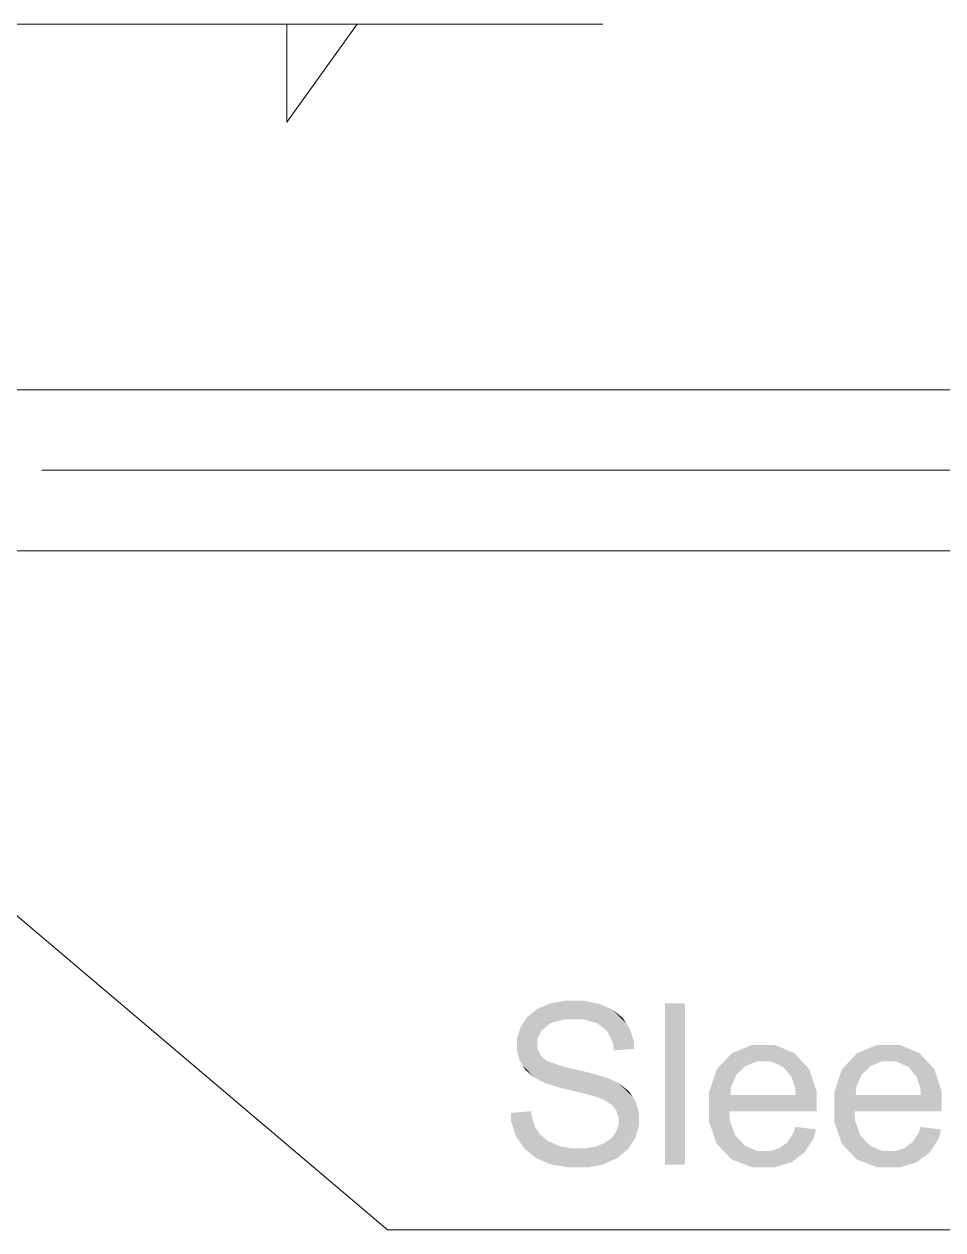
# Model space of a CAD drawing. Header units: millimetres. Extents: x 2 to 579, y 1 to 405.
# Drawn here: x 259.67 to 267.36, y 84.45 to 94.54 of the extents above; entities that cross this region are included whole.
import ezdxf

# ---------------------------------------------------------------- set-up
doc = ezdxf.new("R2010")
doc.units = ezdxf.units.MM
doc.linetypes.add('XKITLINE00', pattern=[0])
doc.layers.add('LinkedObject', color=7, linetype='Continuous', lineweight=0)

# ---------------------------------------------------------------- blocks, each defined once
blk = doc.blocks.new('*A4')
at = {"layer": 'LinkedObject'}
for points in [[(263.963, 86.303), (264.037, 86.154), (263.878, 86.235)], [(264.074, 86.184), (263.963, 86.303), (264.019, 86.326)], [(264.037, 86.154), (263.963, 86.303), (264.074, 86.184)], [(264.074, 86.349), (264.192, 86.214), (264.019, 86.326)], [(264.019, 86.326), (264.192, 86.214), (264.074, 86.184)], [(264.198, 86.372), (264.192, 86.214), (264.074, 86.349)], [(264.266, 86.372), (264.192, 86.214), (264.198, 86.372)], [(264.192, 86.214), (264.266, 86.372), (264.273, 86.214)], [(264.266, 86.372), (264.351, 86.214), (264.273, 86.214)], [(264.473, 86.347), (264.266, 86.372), (264.341, 86.372)], [(264.531, 86.323), (264.266, 86.372), (264.473, 86.347)], [(264.468, 86.181), (264.266, 86.372), (264.531, 86.323)], [(264.351, 86.214), (264.266, 86.372), (264.468, 86.181)], [(264.531, 86.323), (264.508, 86.148), (264.468, 86.181)], [(264.588, 86.299), (264.508, 86.148), (264.531, 86.323)], [(264.508, 86.148), (264.588, 86.299), (264.548, 86.115)], [(264.548, 86.115), (264.588, 86.299), (264.707, 86.181)], [(264.707, 86.181), (264.588, 86.299), (264.676, 86.228)], [(265.198, 86.349), (265.032, 84.999), (265.032, 86.349)], [(265.198, 84.999), (265.032, 84.999), (265.198, 86.349)], [(263.849, 86.191), (263.792, 85.999), (263.821, 86.146)], [(264, 86.125), (263.792, 85.999), (263.849, 86.191)], [(263.878, 86.235), (264.037, 86.154), (263.849, 86.191)], [(263.849, 86.191), (264.037, 86.154), (264, 86.125)], [(264.707, 86.181), (264.595, 86.019), (264.548, 86.115)], [(264.738, 86.134), (264.595, 86.019), (264.707, 86.181)], [(263.821, 86.146), (263.792, 85.999), (263.792, 86.05)], [(263.963, 86.053), (263.792, 85.999), (264, 86.125)], [(264.771, 86.027), (264.595, 86.019), (264.738, 86.134)], [(263.792, 85.999), (263.963, 86.053), (263.963, 86.011)], [(263.963, 85.975), (263.792, 85.999), (263.963, 86.011)], [(263.792, 85.999), (263.963, 85.975), (263.792, 85.953)], [(263.792, 85.953), (263.963, 85.975), (263.815, 85.869)], [(263.815, 85.869), (263.963, 85.975), (263.839, 85.831)], [(263.839, 85.831), (263.963, 85.975), (263.989, 85.915)], [(264.773, 85.968), (264.595, 86.019), (264.771, 86.027)], [(264.595, 86.019), (264.773, 85.968), (264.602, 85.954)], [(265.754, 85.999), (265.526, 85.863), (265.59, 85.931)], [(265.856, 85.999), (265.526, 85.863), (265.754, 85.999)], [(265.8, 85.863), (265.526, 85.863), (265.856, 85.999)], [(265.8, 85.863), (265.856, 85.999), (265.857, 85.863)], [(265.856, 85.999), (265.92, 85.863), (265.857, 85.863)], [(266.114, 85.932), (265.856, 85.999), (265.954, 85.999)], [(266.176, 85.865), (265.856, 85.999), (266.114, 85.932)], [(266.022, 85.815), (265.856, 85.999), (266.176, 85.865)], [(265.92, 85.863), (265.856, 85.999), (266.022, 85.815)], [(266.802, 85.999), (266.574, 85.863), (266.637, 85.931)], [(266.903, 85.999), (266.574, 85.863), (266.802, 85.999)], [(266.847, 85.863), (266.574, 85.863), (266.903, 85.999)], [(266.847, 85.863), (266.903, 85.999), (266.904, 85.863)], [(266.903, 85.999), (266.967, 85.863), (266.904, 85.863)], [(267.161, 85.932), (266.903, 85.999), (267.001, 85.999)], [(267.223, 85.865), (266.903, 85.999), (267.161, 85.932)], [(267.07, 85.815), (266.903, 85.999), (267.223, 85.865)], [(266.967, 85.863), (266.903, 85.999), (267.07, 85.815)], [(263.989, 85.915), (263.934, 85.731), (263.839, 85.831)], [(264.015, 85.891), (263.934, 85.731), (263.989, 85.915)], [(263.934, 85.731), (264.015, 85.891), (263.982, 85.705)], [(263.982, 85.705), (264.015, 85.891), (264.041, 85.868)], [(263.839, 85.831), (263.934, 85.731), (263.862, 85.793)], [(263.982, 85.705), (264.041, 85.868), (264.02, 85.685)], [(264.02, 85.685), (264.041, 85.868), (264.15, 85.643)], [(264.15, 85.643), (264.041, 85.868), (264.176, 85.82)], [(264.15, 85.643), (264.176, 85.82), (264.243, 85.621)], [(264.243, 85.621), (264.176, 85.82), (264.285, 85.795)], [(264.243, 85.621), (264.285, 85.795), (264.336, 85.599)], [(264.336, 85.599), (264.285, 85.795), (264.393, 85.77)], [(264.336, 85.599), (264.393, 85.77), (264.456, 85.566)], [(264.456, 85.566), (264.393, 85.77), (264.483, 85.555)], [(264.483, 85.555), (264.393, 85.77), (264.525, 85.539)], [(264.543, 85.727), (264.525, 85.539), (264.393, 85.77)], [(265.526, 85.863), (265.399, 85.603), (265.463, 85.795)], [(265.626, 85.748), (265.399, 85.603), (265.526, 85.863)], [(265.526, 85.863), (265.665, 85.786), (265.626, 85.748)], [(265.665, 85.786), (265.526, 85.863), (265.704, 85.824)], [(265.704, 85.824), (265.526, 85.863), (265.8, 85.863)], [(266.022, 85.815), (266.176, 85.865), (266.062, 85.767)], [(266.176, 85.865), (266.088, 85.736), (266.062, 85.767)], [(266.088, 85.736), (266.176, 85.865), (266.119, 85.644)], [(266.119, 85.644), (266.176, 85.865), (266.3, 85.611)], [(266.3, 85.611), (266.176, 85.865), (266.238, 85.799)], [(266.574, 85.863), (266.447, 85.603), (266.51, 85.795)], [(266.674, 85.748), (266.447, 85.603), (266.574, 85.863)], [(266.574, 85.863), (266.713, 85.786), (266.674, 85.748)], [(266.713, 85.786), (266.574, 85.863), (266.751, 85.824)], [(266.751, 85.824), (266.574, 85.863), (266.847, 85.863)], [(267.07, 85.815), (267.223, 85.865), (267.109, 85.767)], [(267.223, 85.865), (267.135, 85.736), (267.109, 85.767)], [(267.135, 85.736), (267.223, 85.865), (267.166, 85.644)], [(267.166, 85.644), (267.223, 85.865), (267.347, 85.611)], [(267.347, 85.611), (267.223, 85.865), (267.285, 85.799)], [(264.583, 85.709), (264.525, 85.539), (264.543, 85.727)], [(264.525, 85.539), (264.583, 85.709), (264.586, 85.499)], [(264.586, 85.499), (264.583, 85.709), (264.642, 85.682)], [(264.586, 85.499), (264.642, 85.682), (264.605, 85.475)], [(264.605, 85.475), (264.642, 85.682), (264.623, 85.452)], [(264.642, 85.682), (264.757, 85.571), (264.623, 85.452)], [(264.757, 85.571), (264.642, 85.682), (264.729, 85.613)], [(265.583, 85.646), (265.399, 85.603), (265.626, 85.748)], [(266.631, 85.646), (266.447, 85.603), (266.674, 85.748)], [(264.623, 85.452), (264.757, 85.571), (264.642, 85.396)], [(264.642, 85.396), (264.757, 85.571), (264.785, 85.53)], [(265.399, 85.603), (265.583, 85.646), (265.579, 85.582)], [(265.579, 85.582), (265.399, 85.48), (265.399, 85.603)], [(265.579, 85.582), (266.3, 85.49), (265.399, 85.48)], [(266.124, 85.582), (266.3, 85.49), (265.579, 85.582)], [(266.119, 85.644), (266.3, 85.611), (266.124, 85.582)], [(266.3, 85.49), (266.124, 85.582), (266.3, 85.611)], [(266.447, 85.603), (266.631, 85.646), (266.627, 85.582)], [(266.627, 85.582), (266.447, 85.48), (266.447, 85.603)], [(266.627, 85.582), (267.347, 85.49), (266.447, 85.48)], [(267.172, 85.582), (267.347, 85.49), (266.627, 85.582)], [(267.166, 85.644), (267.347, 85.611), (267.172, 85.582)], [(267.347, 85.49), (267.172, 85.582), (267.347, 85.611)], [(264.642, 85.396), (264.785, 85.53), (264.642, 85.365)], [(264.642, 85.365), (264.785, 85.53), (264.642, 85.333)], [(264.785, 85.53), (264.813, 85.38), (264.642, 85.333)], [(264.813, 85.38), (264.785, 85.53), (264.813, 85.434)], [(266.3, 85.482), (265.399, 85.48), (266.3, 85.49)], [(266.299, 85.46), (265.399, 85.48), (266.3, 85.482)], [(265.399, 85.48), (265.525, 85.109), (265.399, 85.361)], [(265.574, 85.365), (265.525, 85.109), (265.399, 85.48)], [(265.574, 85.365), (265.399, 85.48), (265.569, 85.446)], [(266.299, 85.446), (265.399, 85.48), (266.299, 85.46)], [(265.569, 85.446), (265.399, 85.48), (266.299, 85.446)], [(267.347, 85.482), (266.447, 85.48), (267.347, 85.49)], [(267.347, 85.46), (266.447, 85.48), (267.347, 85.482)], [(266.447, 85.48), (266.573, 85.109), (266.447, 85.361)], [(266.622, 85.365), (266.573, 85.109), (266.447, 85.48)], [(266.622, 85.365), (266.447, 85.48), (266.617, 85.446)], [(267.347, 85.446), (266.447, 85.48), (267.347, 85.46)], [(266.617, 85.446), (266.447, 85.48), (267.347, 85.446)], [(263.916, 85.396), (263.742, 85.432), (263.91, 85.447)], [(263.742, 85.432), (263.816, 85.19), (263.743, 85.364)], [(263.916, 85.396), (263.816, 85.19), (263.742, 85.432)], [(263.944, 85.313), (263.816, 85.19), (263.916, 85.396)], [(264.623, 85.276), (264.813, 85.38), (264.783, 85.224)], [(264.642, 85.333), (264.813, 85.38), (264.623, 85.276)], [(264.783, 85.224), (264.813, 85.38), (264.813, 85.326)], [(265.62, 85.242), (265.525, 85.109), (265.574, 85.365)], [(266.667, 85.242), (266.573, 85.109), (266.622, 85.365)], [(263.743, 85.364), (263.816, 85.19), (263.78, 85.243)], [(263.816, 85.19), (263.944, 85.313), (263.851, 85.136)], [(263.851, 85.136), (263.944, 85.313), (263.948, 85.056)], [(263.966, 85.28), (263.948, 85.056), (263.944, 85.313)], [(263.988, 85.248), (263.948, 85.056), (263.966, 85.28)], [(264.623, 85.276), (264.783, 85.224), (264.604, 85.249)], [(265.399, 85.361), (265.525, 85.109), (265.462, 85.175)], [(266.053, 85.185), (266.294, 85.293), (266.199, 85.101)], [(266.104, 85.262), (266.294, 85.293), (266.053, 85.185)], [(266.294, 85.293), (266.104, 85.262), (266.123, 85.315)], [(266.199, 85.101), (266.294, 85.293), (266.274, 85.218)], [(266.447, 85.361), (266.573, 85.109), (266.51, 85.175)], [(267.1, 85.185), (267.342, 85.293), (267.247, 85.101)], [(267.151, 85.262), (267.342, 85.293), (267.1, 85.185)], [(267.342, 85.293), (267.151, 85.262), (267.17, 85.315)], [(267.247, 85.101), (267.342, 85.293), (267.322, 85.218)], [(263.988, 85.248), (264.009, 85.029), (263.948, 85.056)], [(264.055, 85.195), (264.009, 85.029), (263.988, 85.248)], [(264.009, 85.029), (264.055, 85.195), (264.071, 85.002)], [(264.101, 85.175), (264.071, 85.002), (264.055, 85.195)], [(264.147, 85.155), (264.071, 85.002), (264.101, 85.175)], [(264.488, 85.165), (264.721, 85.129), (264.449, 85.15)], [(264.527, 85.181), (264.721, 85.129), (264.488, 85.165)], [(264.585, 85.222), (264.752, 85.177), (264.527, 85.181)], [(264.527, 85.181), (264.752, 85.177), (264.721, 85.129)], [(264.604, 85.249), (264.783, 85.224), (264.585, 85.222)], [(264.752, 85.177), (264.585, 85.222), (264.783, 85.224)], [(265.525, 85.109), (265.62, 85.242), (265.588, 85.043)], [(265.661, 85.199), (265.588, 85.043), (265.62, 85.242)], [(265.702, 85.156), (265.588, 85.043), (265.661, 85.199)], [(266.053, 85.185), (266.199, 85.101), (266.02, 85.161)], [(266.573, 85.109), (266.667, 85.242), (266.635, 85.043)], [(266.708, 85.199), (266.635, 85.043), (266.667, 85.242)], [(266.749, 85.156), (266.635, 85.043), (266.708, 85.199)], [(267.1, 85.185), (267.247, 85.101), (267.068, 85.161)], [(264.147, 85.155), (264.224, 84.976), (264.071, 85.002)], [(264.25, 85.135), (264.224, 84.976), (264.147, 85.155)], [(264.25, 85.135), (264.316, 84.976), (264.224, 84.976)], [(264.308, 85.135), (264.316, 84.976), (264.25, 85.135)], [(264.308, 85.135), (264.388, 84.976), (264.316, 84.976)], [(264.359, 85.135), (264.388, 84.976), (264.308, 85.135)], [(264.449, 85.15), (264.575, 85.029), (264.359, 85.135)], [(264.359, 85.135), (264.575, 85.029), (264.388, 84.976)], [(264.633, 85.055), (264.449, 85.15), (264.721, 85.129)], [(264.575, 85.029), (264.449, 85.15), (264.633, 85.055)], [(265.702, 85.156), (265.865, 84.977), (265.588, 85.043)], [(265.804, 85.113), (265.865, 84.977), (265.702, 85.156)], [(265.865, 85.113), (265.865, 84.977), (265.804, 85.113)], [(265.91, 85.113), (266.144, 85.06), (265.865, 84.977)], [(265.91, 85.113), (265.865, 84.977), (265.865, 85.113)], [(265.988, 85.137), (266.144, 85.06), (265.91, 85.113)], [(266.02, 85.161), (266.199, 85.101), (265.988, 85.137)], [(266.144, 85.06), (265.988, 85.137), (266.199, 85.101)], [(266.749, 85.156), (266.912, 84.977), (266.635, 85.043)], [(266.851, 85.113), (266.912, 84.977), (266.749, 85.156)], [(266.912, 85.113), (266.912, 84.977), (266.851, 85.113)], [(266.958, 85.113), (267.192, 85.06), (266.912, 84.977)], [(266.958, 85.113), (266.912, 84.977), (266.912, 85.113)], [(267.036, 85.137), (267.192, 85.06), (266.958, 85.113)], [(267.068, 85.161), (267.247, 85.101), (267.036, 85.137)], [(267.192, 85.06), (267.036, 85.137), (267.247, 85.101)], [(264.388, 84.976), (264.575, 85.029), (264.518, 85.002)], [(265.588, 85.043), (265.865, 84.977), (265.758, 84.977)], [(265.865, 84.977), (266.144, 85.06), (265.95, 84.977)], [(265.95, 84.977), (266.144, 85.06), (266.09, 85.019)], [(266.635, 85.043), (266.912, 84.977), (266.805, 84.977)], [(266.912, 84.977), (267.192, 85.06), (266.997, 84.977)], [(266.997, 84.977), (267.192, 85.06), (267.137, 85.019)]]:
    blk.add_hatch(color=7, dxfattribs=at).paths.add_polyline_path(points, flags=17)
at = {"layer": 'LinkedObject', "color": 6, "linetype": 'XKITLINE00', "lineweight": 0}
for p, q in [((259.517, 94.542), (264.512, 94.542)), ((259.816, 90.81), (272.989, 90.81))]:
    blk.add_line(p, q, dxfattribs=at)
at = {"layer": 'LinkedObject', "color": 4, "linetype": 'XKITLINE00', "lineweight": 0}
for q in [(262.456, 94.543), (261.865, 94.543)]:
    blk.add_line((261.865, 93.723), q, dxfattribs=at)
at = {"layer": 'LinkedObject', "color": 7, "linetype": 'XKITLINE00', "lineweight": 0}
for p, q in [((241.523, 91.484), (270.657, 91.484)), ((270.657, 90.135), (241.523, 90.135))]:
    blk.add_line(p, q, dxfattribs=at)
at = {"layer": 'LinkedObject', "color": 1, "linetype": 'XKITLINE00', "lineweight": 0}
for p, q in [((257.604, 88.778), (262.71, 84.453)), ((262.71, 84.453), (273.184, 84.453))]:
    blk.add_line(p, q, dxfattribs=at)

msp = doc.modelspace()

# ---------------------------------------------------------------- block references
at = {"lineweight": 0}
msp.add_blockref('*A4', (0, 0), dxfattribs=at)

doc.saveas('drawing.dxf')
